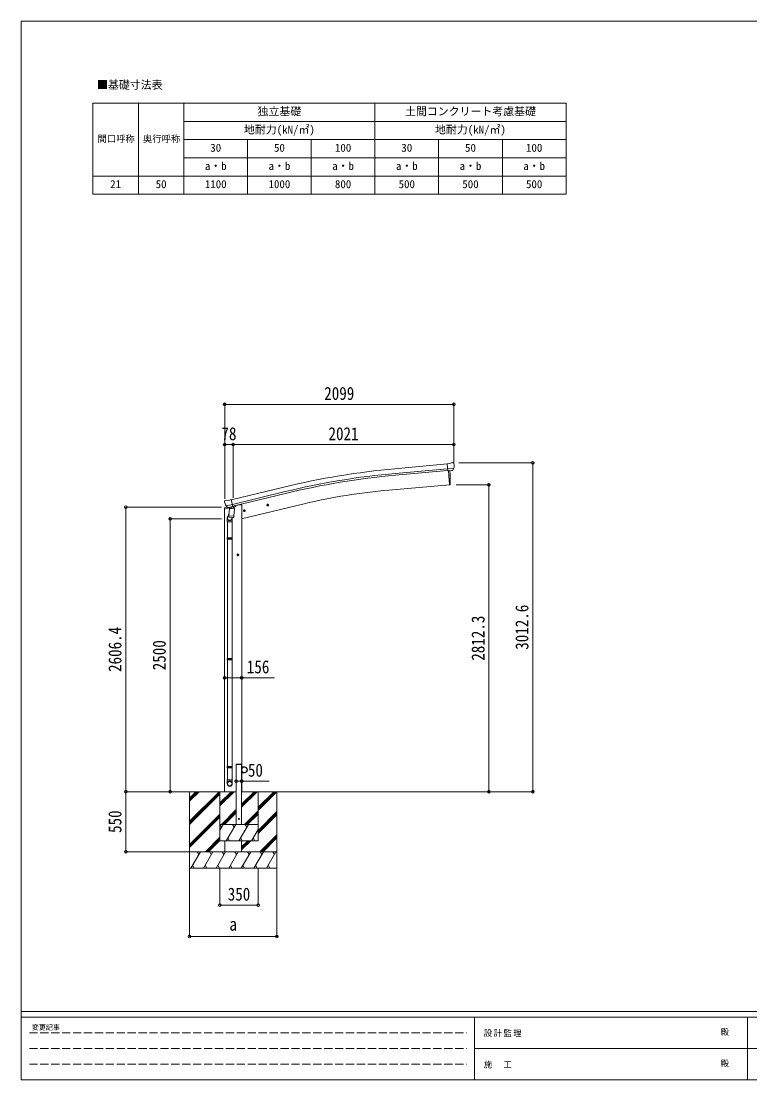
# Model space of a CAD drawing. Units: millimetres at full size, with parts at other scales. Extents: x -6988 to 7066, y -4877 to 4823.
# Drawn here: x -6988 to -314, y -4877 to 4823 of the extents above; entities that cross this region are included whole.
import ezdxf
from ezdxf.enums import TextEntityAlignment as Align

# ---------------------------------------------------------------- set-up
doc = ezdxf.new("R2010")
doc.units = ezdxf.units.MM
doc.header["$LTSCALE"] = 25
doc.header["$PDMODE"] = 32
doc.header["$PDSIZE"] = 25
doc.linetypes.add('DASHED3', pattern=[4, 3, -1])
for name, color, linetype, lineweight in [('0-0_0', 7, 'Continuous', 9), ('0-1_本体', 4, 'Continuous', 9), ('0-2_部品', 7, 'Continuous', 9), ('0-4_TABLE1', 3, 'Continuous', 9), ('0-5_DIM1', 3, 'Continuous', 9), ('0-A_寸法', 6, 'Continuous', 9), ('1-0_FRAME', 7, 'Continuous', 18), ('F-0_240', 7, 'Continuous', 9)]:
    doc.layers.add(name, color=color, linetype=linetype, lineweight=lineweight)
doc.styles.add('ＭＳ ゴシック', font='')
doc.styles.get('ＭＳ ゴシック').set_extended_font_data('MS Gothic')

msp = doc.modelspace()

# ---------------------------------------------------------------- linework, layer by layer
at = {"layer": '0-0_0'}
for p, q in [((-5123.89, -2236.99), (-5474.19, -2236.99)), ((-5446.14, -2236.99), (-5446.14, -2936.99)), ((-5446.14, -2508.49), (-5174.63, -2236.99)), ((-5446.14, -2296.35), (-5386.77, -2236.99)), ((-5446.14, -2310.5), (-5372.62, -2236.99)), ((-5446.14, -2324.64), (-5358.48, -2236.99)), ((-5446.14, -2522.63), (-5168.39, -2244.88)), ((-5446.14, -2536.77), (-5168.39, -2259.02)), ((-5168.39, -2236.99), (-5168.39, -2686.99)), ((-5168.39, -2339.33), (-5066.04, -2236.99)), ((-5168.39, -2353.48), (-5051.89, -2236.99)), ((-5168.39, -2367.62), (-5037.75, -2236.99)), ((-5124.39, -2236.99), (-5018.39, -2236.99)), ((-4968.39, -2236.99), (-2980.55, -2236.99)), ((-4968.39, -2379.75), (-4825.62, -2236.99)), ((-4968.39, -2365.61), (-4839.76, -2236.99)), ((-4968.39, -2351.47), (-4853.9, -2236.99)), ((-4818.39, -2686.99), (-4818.39, -2236.99)), ((-4818.39, -2408.5), (-4646.87, -2236.99)), ((-4818.39, -2380.22), (-4675.16, -2236.99)), ((-4818.39, -2394.36), (-4661.01, -2236.99)), ((-4646.14, -2236.99), (-4646.14, -2936.99)), ((-5153.91, -2536.99), (-5018.39, -2401.47)), ((-5139.77, -2536.99), (-5018.39, -2415.61)), ((-4941.78, -2536.99), (-4818.39, -2413.6)), ((-4818.39, -2592.35), (-4646.14, -2420.1)), ((-5446.14, -2720.62), (-5168.39, -2442.87)), ((-5446.14, -2734.76), (-5168.39, -2457.01)), ((-5446.14, -2748.9), (-5168.39, -2471.15)), ((-5125.62, -2536.99), (-5018.39, -2429.75)), ((-4927.63, -2536.99), (-4818.39, -2427.74)), ((-4913.49, -2536.99), (-4818.39, -2441.88)), ((-4818.39, -2606.49), (-4646.14, -2434.24)), ((-4818.39, -2620.63), (-4646.14, -2448.38)), ((-5168.39, -2590.1), (-5137.72, -2536.99)), ((-5168.39, -2536.99), (-4818.39, -2536.99)), ((-5152.72, -2562.97), (-5167.72, -2536.99)), ((-5108.85, -2686.99), (-5022.25, -2536.99)), ((-5037.25, -2562.97), (-5052.25, -2536.99)), ((-4993.38, -2686.99), (-4906.78, -2536.99)), ((-4921.78, -2562.97), (-4936.78, -2536.99)), ((-4877.91, -2686.99), (-4818.39, -2583.88)), ((-5300.37, -2786.99), (-5168.39, -2655)), ((-5286.23, -2786.99), (-5168.39, -2669.14)), ((-5272.09, -2786.99), (-5168.39, -2683.29)), ((-5168.39, -2686.99), (-4818.39, -2686.99)), ((-5123.89, -2686.99), (-5123.89, -2786.99)), ((-5093.85, -2661.01), (-5078.85, -2686.99)), ((-4978.38, -2661.01), (-4963.38, -2686.99)), ((-4968.39, -2686.99), (-4968.39, -2786.99)), ((-4968.39, -2742.35), (-4913.03, -2686.99)), ((-4968.39, -2756.49), (-4898.89, -2686.99)), ((-4968.39, -2770.63), (-4884.74, -2686.99)), ((-4862.91, -2661.01), (-4847.91, -2686.99)), ((-4800.89, -2786.99), (-4646.14, -2632.23)), ((-4786.75, -2786.99), (-4646.14, -2646.37)), ((-4772.61, -2786.99), (-4646.14, -2660.51)), ((-4646.14, -2786.99), (-5446.14, -2786.99)), ((-5433.43, -2936.99), (-5346.83, -2786.99)), ((-5361.83, -2812.97), (-5376.83, -2786.99)), ((-5317.96, -2936.99), (-5231.36, -2786.99)), ((-5246.36, -2812.97), (-5261.36, -2786.99)), ((-5202.49, -2936.99), (-5115.89, -2786.99)), ((-5130.89, -2812.97), (-5145.89, -2786.99)), ((-5087.02, -2936.99), (-5000.42, -2786.99)), ((-5015.42, -2812.97), (-5030.42, -2786.99)), ((-4971.55, -2936.99), (-4884.95, -2786.99)), ((-4899.95, -2812.97), (-4914.95, -2786.99)), ((-4856.08, -2936.99), (-4769.48, -2786.99)), ((-4799.48, -2786.99), (-4784.48, -2812.97)), ((-4740.61, -2936.99), (-4654.01, -2786.99)), ((-4684.01, -2786.99), (-4669.01, -2812.97)), ((-5446.14, -2936.99), (-4646.14, -2936.99)), ((-5418.43, -2911.01), (-5403.43, -2936.99)), ((-5302.96, -2911.01), (-5287.96, -2936.99)), ((-5187.49, -2911.01), (-5172.49, -2936.99)), ((-5072.02, -2911.01), (-5057.02, -2936.99)), ((-4956.55, -2911.01), (-4941.55, -2936.99)), ((-4841.08, -2911.01), (-4826.08, -2936.99)), ((-4725.61, -2911.01), (-4710.61, -2936.99))]:
    msp.add_line(p, q, dxfattribs=at)
at = {"layer": '0-1_本体'}
for p, q in [((-3087.07, 765.36), (-3564, 722.31)), ((-3083.37, 722.52), (-3560.14, 679.53)), ((-3081.83, 705.54), (-3558.61, 662.55)), ((-3074.68, 702.92), (-3063.52, 575.31)), ((-5063.86, 436.6), (-4580.94, 553.91)), ((-5053.84, 394.84), (-4570.8, 512.17)), ((-5049.86, 378.27), (-4566.77, 495.6)), ((-3063.52, 575.31), (-3621.39, 526.51)), ((-4968.49, 262.99), (-4397.02, 400.19)), ((-4968.14, 392.64), (-4968.14, -2236.74)), ((-5124.14, 353.06), (-5124.14, -2237.24))]:
    msp.add_line(p, q, dxfattribs=at)
msp.add_lwpolyline([(-4968.14, 392.64), (-4988.14, 392.64), (-5021.64, 384.6)], dxfattribs=at)
for centre, radius, start, end in [((-2939.4, -6204.14), 6954.55, 95.15276, 103.65276), ((-2939.4, -6204.14), 6911.6, 95.15276, 103.65276), ((-2939.4, -6204.14), 6894.55, 95.15276, 103.65276), ((-3159.28, -4755.37), 5302.05, 95, 103.5)]:
    msp.add_arc(centre, radius, start, end, dxfattribs=at)
at = {"layer": '0-2_部品'}
for p, q in [((-3060.64, 769.3), (-3048.92, 776.07)), ((-3034.02, 777.65), (-3047.68, 776.46)), ((-3024.88, 771.9), (-3030.37, 776.5)), ((-3060.64, 769.3), (-3087.21, 766.98)), ((-3081.55, 702.32), (-3087.21, 766.98)), ((-3024.35, 727.01), (-3083.26, 721.86)), ((-3071.59, 703.19), (-3081.55, 702.32)), ((-3074.68, 702.92), (-3063.52, 575.31)), ((-3037.98, 706.13), (-3045.69, 705.45)), ((-3035.6, 707.53), (-3024.66, 726.47)), ((-3023.82, 769.86), (-3023.7, 768.52)), ((-3063.52, 575.31), (-3061.46, 575.57)), ((-5125.33, 421.08), (-5125.06, 419.93)), ((-5121.11, 429.65), (-5124.97, 423.36)), ((-5118.02, 431.9), (-5104.84, 435.06)), ((-5111.28, 380.77), (-5053.77, 394.58)), ((-5090.28, 432.39), (-5103.54, 435.09)), ((-5090.28, 432.39), (-5064.35, 438.62)), ((-4739.65, 386.83), (-4720.21, 391.5)), ((-4735.1, 394.61), (-4737.23, 387.41)), ((-4727.8, 396.36), (-4735.1, 394.61)), ((-4727.6, 379.44), (-4732.26, 398.89)), ((-4722.63, 390.92), (-4727.8, 396.36)), ((-4724.76, 383.72), (-4722.63, 390.92)), ((-5126.46, 352.74), (-5083.76, 362.99)), ((-5126.46, 359.63), (-5126.46, 352.74)), ((-5097.95, 368.84), (-5124.16, 362.55)), ((-5094.43, 365.86), (-5110.81, 380.35)), ((-5082.83, 316.34), (-5097.53, 277.79)), ((-5091.72, 365.29), (-5084.2, 367.1)), ((-5090.88, 365.4), (-5089.35, 365.76)), ((-5089.35, 365.76), (-5052.65, 374.58)), ((-5087.51, 365.54), (-5087.57, 364.8)), ((-5086.81, 363.76), (-5061, 357.32)), ((-5085.43, 279.11), (-5084.55, 291.57)), ((-5079.89, 358.41), (-5084.57, 291.57)), ((-5038.88, 288.38), (-5084.57, 291.57)), ((-5034.2, 355.21), (-5079.89, 358.41)), ((-5078.12, 361.59), (-5078.35, 358.3)), ((-5058.6, 372.75), (-5059.62, 358.15)), ((-5052.65, 374.58), (-5051.12, 374.94)), ((-5049.56, 377.05), (-5048.62, 376.98)), ((-5048.62, 376.98), (-5035.31, 361.67)), ((-5044.63, 372.39), (-5025.74, 376.92)), ((-5038.88, 288.38), (-5034.2, 355.21)), ((-5035.31, 361.67), (-5035.75, 355.32)), ((-5021.91, 385.1), (-5021.91, 381.79)), ((-4953.58, 335.47), (-4934.13, 340.14)), ((-4949.02, 343.25), (-4951.15, 336.06)), ((-4941.72, 345), (-4949.02, 343.25)), ((-4941.52, 328.08), (-4946.19, 347.53)), ((-4936.55, 339.56), (-4941.72, 345)), ((-4938.68, 332.36), (-4936.55, 339.56)), ((-5100.9, 235.7), (-5100.9, 270.06)), ((-5054.9, 235.7), (-5100.9, 235.7)), ((-5098.9, 235.7), (-5098.9, 89.01)), ((-5085.03, 277.75), (-5085.03, 277.75)), ((-5083.58, 276.97), (-5041.88, 274.05)), ((-5053.5, 274.86), (-5058.04, 263.54)), ((-5056.9, 235.7), (-5056.9, 89.01)), ((-5054.9, 270.36), (-5054.9, 235.7)), ((-5038.89, 288.38), (-5039.78, 275.68)), ((-5100.9, 87.01), (-5099.9, 89.01)), ((-5054.9, 87.01), (-5100.9, 87.01)), ((-5054.9, 79.01), (-5100.9, 79.01)), ((-5055.9, 89.01), (-5099.9, 89.01)), ((-5055.9, 77.01), (-5099.9, 77.01)), ((-5098.9, 77.01), (-5098.9, -1017.18)), ((-5056.9, 77.01), (-5056.9, -1017.18)), ((-5054.9, 87.01), (-5055.9, 89.01)), ((-5054.9, 79.01), (-5055.9, 77.01)), ((-5054.9, 87.01), (-5054.9, 79.01)), ((-4992.39, -67.1), (-5012.39, -67.1)), ((-5002.39, -59.6), (-5008.89, -63.35)), ((-5008.89, -63.35), (-5008.89, -70.86)), ((-5008.89, -70.86), (-5002.39, -74.61)), ((-5002.39, -77.1), (-5002.39, -57.1)), ((-4995.89, -63.35), (-5002.39, -59.6)), ((-5100.9, -1019.18), (-5099.9, -1017.18)), ((-5054.9, -1019.18), (-5100.9, -1019.18)), ((-5054.9, -1027.18), (-5100.9, -1027.18)), ((-5055.9, -1017.18), (-5099.9, -1017.18)), ((-5055.9, -1029.18), (-5099.9, -1029.18)), ((-5098.9, -1029.18), (-5098.9, -2129.37)), ((-5056.9, -1029.18), (-5056.9, -2129.37)), ((-5054.9, -1019.18), (-5055.9, -1017.18)), ((-5054.9, -1027.18), (-5055.9, -1029.18)), ((-5054.9, -1019.18), (-5054.9, -1027.18)), ((-5100.9, -2009.37), (-5099.9, -2007.37)), ((-5054.9, -2009.37), (-5100.9, -2009.37)), ((-5054.9, -2017.37), (-5100.9, -2017.37)), ((-5055.9, -2007.37), (-5099.9, -2007.37)), ((-5055.9, -2019.37), (-5099.9, -2019.37)), ((-5098.9, -2019.37), (-5098.9, -2129.37)), ((-5056.9, -2019.37), (-5056.9, -2129.37)), ((-5054.9, -2009.37), (-5055.9, -2007.37)), ((-5054.9, -2017.37), (-5055.9, -2019.37)), ((-5054.9, -2009.37), (-5054.9, -2017.37)), ((-5100.9, -2163.51), (-5100.9, -2129.37)), ((-5054.9, -2129.37), (-5100.9, -2129.37)), ((-5054.9, -2163.51), (-5054.9, -2129.37))]:
    msp.add_line(p, q, dxfattribs=at)
for points in [[(-3071.59, 703.19), (-3071.32, 703.12), (-3045.94, 705.34), (-3045.69, 705.45)], [(-3024.27, 727.65), (-3024.56, 726.66), (-3024.66, 726.47)], [(-5058.92, 373.17), (-5049.19, 375.5), (-5064.35, 438.62)], [(-5111.55, 381.35), (-5110.96, 380.5), (-5110.81, 380.35)], [(-5058.92, 373.17), (-5059.15, 373.01), (-5083.92, 367.07), (-5084.2, 367.1)], [(-4951.15, 336.06), (-4945.98, 330.61), (-4938.68, 332.36)], [(-4737.23, 387.41), (-4732.06, 381.97), (-4724.76, 383.72)], [(-5100.9, 87.01), (-5100.9, 79.01), (-5099.9, 77.01)], [(-5002.39, -74.61), (-4995.89, -70.86), (-4995.89, -63.35)], [(-5100.9, -1019.18), (-5100.9, -1027.18), (-5099.9, -1029.18)], [(-5100.9, -2009.37), (-5100.9, -2017.37), (-5099.9, -2019.37)]]:
    msp.add_lwpolyline(points, dxfattribs=at)
for centre, radius in [((-4729.93, 389.17), 8.5), ((-4729.93, 389.17), 7.7), ((-4729.93, 389.17), 6.5), ((-4943.85, 337.81), 8.5), ((-4943.85, 337.81), 7.7), ((-4943.85, 337.81), 6.5), ((-5002.39, -67.1), 8.5), ((-5002.39, -67.1), 7.7), ((-5002.39, -67.1), 6.5)]:
    msp.add_circle(centre, radius, dxfattribs=at)
at = {"layer": '0-2_部品', "color": 4}
msp.add_circle((-4993.39, -2486.99), 4, dxfattribs=at)
at = {"layer": '0-2_部品'}
for centre, radius, start, end in [((-3047.42, 773.47), 3, 95, 120), ((-3033.58, 772.67), 5, 50.00648, 94.99352), ((-3957.28, 631.13), 900, 356.63919, 4.64986), ((-3225.33, 750.88), 202.4, 353.4085, 5), ((-3061.83, 578.54), 3, 277, 356.63919), ((-4928.25, 467.17), 202.4, 193.5, 205.09125), ((-5116.85, 427.04), 5, 103.5, 148.5), ((-5104.14, 432.15), 3, 78.5, 103.5), ((-5123.46, 359.63), 3, 103.5, 180), ((-5091, 365.88), 0.5, 248.23754, 283.5), ((-5088.01, 365.57), 0.5, 356, 103.5), ((-5086.57, 364.73), 1, 176, 256), ((-5060.64, 358.29), 1.03, 250.03897, 351.96569), ((-5058, 372.67), 0.604, 100.59842, 172.20595), ((-5051.24, 375.43), 0.5, 283.5, 318.76246), ((-5026.91, 381.79), 5, 283.5, 0), ((-5070.9, 270.06), 30, 177.45142, 180), ((-5083.48, 278.93), 1.95, 175.04017, 217.47766), ((-5083.44, 278.96), 2, 217.40962, 266), ((-5041.75, 276.05), 2, 266, 349.46843)]:
    msp.add_arc(centre, radius, start, end, dxfattribs=at)
for centre, major_axis, ratio, start_param, end_param in [((-3019.5, 773.91), (-15.35, 3.44), 0.101033, 5.9751426, 5.9753737), ((-3038.25, 709.12), (1.62, -2.54), 0.997631, 5.8041905, 5.8929484), ((-3038.32, 709.23), (-3.5, 2.17), 0.650902, 2.1145521, 2.1873627), ((-3038.2, 709.04), (1.62, -2.54), 0.997631, 5.965759, 6.7621801), ((-3026.82, 769.61), (2.71, -1.31), 0.997474, 0.5366567, 1.3225652), ((-5122.41, 421.79), (-1.57, -2.57), 0.99628, 4.712389, 5.4996506), ((-5092.44, 368.11), (-0.73, -2.92), 0.997631, 5.8041905, 6.6006116), ((-5092.38, 368.34), (2.63, 3.16), 0.650902, 4.0958226, 4.1686332), ((-5092.41, 368.21), (-0.73, -2.92), 0.997631, 0.3902369, 0.4789948), ((-5077.9, 270.36), (23, 0), 0.996195, 2.3585569, 6.3253237), ((-5077.9, 270.36), (21, 0), 0.996195, 2.7786684, 5.9512394), ((-5077.9, -2161.77), (-23, 0), 0.996195, 3.1415927, 6.2831853), ((-5077.9, -2163.51), (-23, 0), 0.996195, 3.1415927, 6.2831853), ((-5077.9, -2163.51), (0, -23.43), 0.981806, 4.712389, 7.8539816)]:
    msp.add_ellipse(centre, major_axis=major_axis, ratio=ratio, start_param=start_param, end_param=end_param, dxfattribs=at)
msp.add_ellipse((-5077.9, -2163.51), major_axis=(21, 0), ratio=0.996195, dxfattribs=at)
at = {"layer": '0-4_TABLE1'}
for p, q in [((-5018.69, -1986.99), (-5018.58, -1984.93)), ((-4968.09, -1986.99), (-5018.69, -1986.99)), ((-4969.19, -1983.99), (-5017.58, -1983.99)), ((-4968.39, -1986.99), (-4966.39, -1986.99)), ((-4968.39, -1986.99), (-4968.39, -2009.69)), ((-4968.09, -1986.99), (-4968.19, -1984.93)), ((-4966.39, -2009.69), (-4966.39, -1986.99)), ((-4943.39, -2009.69), (-4966.39, -2009.69)), ((-4966.39, -2011.69), (-4943.39, -2011.69)), ((-4968.39, -2086.99), (-4968.39, -2064.29)), ((-4968.39, -2086.99), (-4966.39, -2086.99)), ((-4966.39, -2062.29), (-4943.39, -2062.29)), ((-4966.39, -2064.29), (-4966.39, -2086.99)), ((-4943.39, -2064.29), (-4966.39, -2064.29))]:
    msp.add_line(p, q, dxfattribs=at)
msp.add_circle((-4943.39, -2036.99), 25, dxfattribs=at)
for centre, radius, start, end in [((-5017.58, -1984.99), 1, 90, 176.99994), ((-4969.19, -1984.99), 1, 3.00011, 90), ((-4966.39, -2009.69), 2, 180, 270), ((-4943.39, -2036.99), 27.3, 270, 90), ((-4943.39, -2036.99), 25.3, 270, 90), ((-4966.39, -2064.29), 2, 90, 180)]:
    msp.add_arc(centre, radius, start, end, dxfattribs=at)
at = {"layer": '0-5_DIM1'}
for p, q in [((-5018.39, -1986.99), (-5018.39, -2536.99)), ((-4968.39, -1986.99), (-5018.39, -1986.99)), ((-4968.39, -2536.99), (-4968.39, -1986.99))]:
    msp.add_line(p, q, dxfattribs=at)
at = {"layer": '0-A_寸法'}
for p, q in [((-5124.09, 1311.83), (-5124.09, 942.82)), ((-5124.09, 1311.83), (-3025.14, 1311.83)), ((-3025.14, 1311.83), (-3025.14, 942.82)), ((-5124.09, 942.82), (-5046.14, 942.82)), ((-5124.09, 942.82), (-5124.09, 445.51)), ((-5046.14, 942.82), (-5046.14, 455.95)), ((-5046.14, 942.82), (-3025.14, 942.82)), ((-3025.14, 942.82), (-3025.14, 778.4)), ((-2301.51, 775.66), (-2980.55, 775.66)), ((-2301.51, -2236.99), (-2301.51, 775.66)), ((-2703.31, 575.31), (-3004.73, 575.31)), ((-2703.31, -2236.99), (-2703.31, 575.31)), ((-6028.97, 369.39), (-5153.67, 369.39)), ((-6028.97, -2236.99), (-6028.97, 369.39)), ((-5623.42, 262.99), (-5153.67, 262.99)), ((-5623.42, -2236.99), (-5623.42, 262.99)), ((-5124.14, -1193.08), (-4968.14, -1193.08)), ((-4968.14, -1193.08), (-4668.14, -1193.08)), ((-5018.39, -2140.3), (-4968.39, -2140.3)), ((-4968.39, -2140.3), (-4716.57, -2140.3)), ((-6028.97, -2236.99), (-5446.14, -2236.99)), ((-6028.97, -2786.99), (-6028.97, -2236.99)), ((-5623.42, -2236.99), (-5153.67, -2236.99)), ((-2703.31, -2236.99), (-3004.73, -2236.99)), ((-2301.51, -2236.99), (-2980.55, -2236.99)), ((-6028.97, -2786.99), (-5446.14, -2786.99)), ((-5446.14, -3563.23), (-5446.14, -2940.92)), ((-5168.07, -3276.01), (-5168.07, -2940.92)), ((-4818.04, -3276.01), (-4818.04, -2940.92)), ((-4646.14, -3563.23), (-4646.14, -2940.92)), ((-5168.07, -3276.01), (-4818.04, -3276.01)), ((-5446.14, -3563.23), (-4646.14, -3563.23))]:
    msp.add_line(p, q, dxfattribs=at)
for p in [(-5124.09, 1311.83), (-3025.14, 1311.83), (-5124.09, 942.82), (-5046.14, 942.82), (-3025.14, 942.82), (-2301.51, 775.66), (-2703.31, 575.31), (-6028.97, 369.39), (-5623.42, 262.99), (-5124.14, -1193.08), (-4968.14, -1193.08), (-5018.39, -2140.3), (-4968.39, -2140.3), (-6028.97, -2236.99), (-5623.42, -2236.99), (-2703.31, -2236.99), (-2301.51, -2236.99), (-6028.97, -2786.99), (-5168.07, -3276.01), (-4818.04, -3276.01), (-5446.14, -3563.23), (-4646.14, -3563.23)]:
    msp.add_point(p, dxfattribs=at)
at = {"layer": '1-0_FRAME'}
for p, q in [((-6330.85, 4070.8), (-6330.85, 3237.47)), ((-6330.85, 4070.8), (-1997.52, 4070.8)), ((-5914.18, 4070.8), (-5914.18, 3237.47)), ((-3747.52, 4070.8), (-3747.52, 3237.47)), ((-5497.52, 3904.13), (-1997.52, 3904.13)), ((-5497.52, 3737.47), (-1997.52, 3737.47)), ((-3164.18, 3737.47), (-3164.18, 3237.47)), ((-5497.52, 3570.8), (-1997.52, 3570.8)), ((-6330.85, 3404.13), (-5497.52, 3404.13)), ((-5497.52, 3404.13), (-1997.52, 3404.13)), ((-6330.85, 3237.47), (-5914.18, 3237.47)), ((-5914.18, 3237.47), (-3747.52, 3237.47)), ((-3747.52, 3237.47), (-2580.85, 3237.47)), ((-2580.85, 3237.47), (-1997.52, 3237.47))]:
    msp.add_line(p, q, dxfattribs=at)
for points in [[(-5497.52, 4070.8), (-5497.52, 3904.13), (-5497.52, 3404.13), (-5497.52, 3237.47)], [(-1997.52, 4070.8), (-1997.52, 3570.8), (-1997.52, 3237.47)], [(-4914.18, 3737.47), (-4914.18, 3570.8), (-4914.18, 3237.47)], [(-4330.85, 3737.47), (-4330.85, 3570.8), (-4330.85, 3237.47)], [(-2580.85, 3737.47), (-2580.85, 3404.13), (-2580.85, 3237.47)]]:
    msp.add_lwpolyline(points, dxfattribs=at)
at = {"layer": 'F-0_240', "color": 5}
for p, q in [((-6987.88, 4822.79), (-6987.88, -4877.21)), ((-6987.88, 4822.79), (6712.12, 4822.79)), ((-6987.88, -4252.21), (6712.12, -4252.21)), ((-6987.88, -4302.21), (4489.82, -4302.21)), ((-2835.18, -4302.21), (-2835.18, -4877.21)), ((-335.18, -4302.21), (-335.18, -4877.21)), ((-2835.18, -4589.71), (2289.82, -4589.71)), ((-6987.88, -4877.21), (6712.12, -4877.21))]:
    msp.add_line(p, q, dxfattribs=at)
at = {"layer": 'F-0_240', "color": 4, "linetype": 'DASHED3'}
for p, q in [((-6912.88, -4445.96), (-2910.18, -4445.96)), ((-6912.88, -4589.71), (-2910.18, -4589.71)), ((-6912.88, -4733.46), (-2910.18, -4733.46))]:
    msp.add_line(p, q, dxfattribs=at)

# ---------------------------------------------------------------- texts
at = {"layer": '0-A_寸法', "color": 7, "style": 'ＭＳ ゴシック', "width": 0.85}
for s, p in [('2099', (-4212.11, 1316.83)), ('78', (-5153.86, 947.82)), ('2021', (-4173.14, 947.82)), ('156', (-4921.26, -1188.08)), ('50', (-4911.23, -2135.3)), ('350', (-5096.18, -3271.01)), ('a', (-5080.51, -3546.23))]:
    msp.add_text(s, height=119.1, dxfattribs=at).set_placement(p, align=Align.BOTTOM_LEFT)
for s, p in [('3012.6', (-2306.51, -936.91)), ('2812.3', (-2708.31, -1037.09)), ('2606.4', (-6033.97, -1140.05)), ('2500', (-5628.42, -1124.5)), ('550', (-6033.97, -2615.11))]:
    msp.add_text(s, height=119.1, rotation=90, dxfattribs=at).set_placement(p, align=Align.BOTTOM_LEFT)
at = {"layer": '1-0_FRAME', "style": 'ＭＳ ゴシック'}
for s, height, p in [('■基礎寸法表', 73.31, (-6293.1, 4180.33)), ('独立基礎', 73.31, (-4822.52, 3937.47)), ('土間コンクリート考慮基礎', 73.31, (-3472.52, 3937.47)), ('間口呼称', 61.09, (-6289.18, 3695.8)), ('奥行呼称', 61.09, (-5872.52, 3695.8)), ('地耐力(kN/㎡)', 73.31, (-4947.52, 3770.8)), ('地耐力(kN/㎡)', 73.31, (-3197.52, 3770.8)), ('30', 73.31, (-5255.85, 3604.13)), ('50', 73.31, (-4672.52, 3604.13)), ('100', 73.31, (-4114.18, 3604.13)), ('30', 73.31, (-3505.85, 3604.13)), ('50', 73.31, (-2922.52, 3604.13)), ('100', 73.31, (-2364.18, 3604.13)), ('a・b', 73.31, (-5305.85, 3437.47)), ('a・b', 73.31, (-4722.52, 3437.47)), ('a・b', 73.31, (-4139.18, 3437.47)), ('a・b', 73.31, (-3555.85, 3437.47)), ('a・b', 73.31, (-2972.52, 3437.47)), ('a・b', 73.31, (-2389.18, 3437.47)), ('21', 73.31, (-6172.52, 3270.8)), ('50', 73.31, (-5755.85, 3270.8)), ('1100', 73.31, (-5305.85, 3270.8)), ('1000', 73.31, (-4722.52, 3270.8)), ('800', 73.31, (-4114.18, 3270.8)), ('500', 73.31, (-3530.85, 3270.8)), ('500', 73.31, (-2947.52, 3270.8)), ('500', 73.31, (-2364.18, 3270.8))]:
    msp.add_text(s, height=height, dxfattribs=at).set_placement(p, align=Align.BOTTOM_LEFT)
at = {"layer": 'F-0_240', "style": 'ＭＳ ゴシック'}
for s, height, p in [('変更記事', 45.82, (-6890.19, -4433.46)), ('殿', 54.99, (-581.6, -4483.46)), ('殿', 54.99, (-581.6, -4770.96))]:
    msp.add_text(s, height=height, dxfattribs=at).set_placement(p, align=Align.BOTTOM_LEFT)
at = {"layer": 'F-0_240', "char_height": 54.99, "attachment_point": 7, "style": 'ＭＳ ゴシック'}
for s, insert in [('\\T1.17;設計監理', (-2750.74, -4483.46)), ('\\T1.17;施\u3000工', (-2750.74, -4770.96))]:
    msp.add_mtext(s, dxfattribs=dict(at, insert=insert))

doc.saveas('drawing.dxf')
